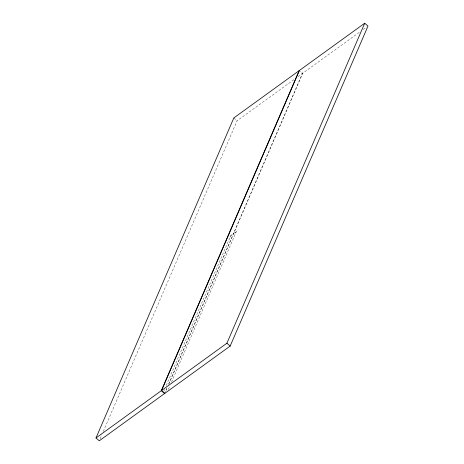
<?xml version="1.0" encoding="UTF-8"?>
<svg xmlns="http://www.w3.org/2000/svg" width="464" height="464" viewBox="0 0 464 464"><rect width="100%" height="100%" fill="white"/><g stroke="black" fill="none" stroke-linecap="round" stroke-linejoin="round"><path stroke-width="0.35" stroke-dasharray="2.32 1.74" d="M100.125 438.805L101.842 434.814M103.275 431.485L237.087 120.785L294.797 79.025M163.937 390.798L164.517 389.458M166.228 385.491L230.846 235.439L233.467 233.549M164.558 393.553L166.849 388.229M168.56 384.262L302.377 73.538L300.202 71.636M166.025 390.659L167.173 387.997M168.884 384.024L302.702 73.3L300.533 71.398M168.362 389.429L169.795 386.1M171.506 382.127L236.414 231.414L233.792 233.311M298.137 76.606L360.418 31.54M363.3 29.452L366.827 26.9M233.827 117.931L237.087 120.785M230.161 237.04A2.575 0.702 -48.8 0 1 232.487 234.256M234.778 232.597A2.575 0.702 -48.8 0 1 235.724 233.015"/><path stroke-width="0.7" d="M96.007 437.946L233.827 117.931L364.733 23.2L367.993 26.054L230.173 346.069L99.267 440.8L96.007 437.946L226.913 343.215L364.733 23.2M299.118 70.685L161.298 390.7L164.558 393.553M299.442 70.447L161.623 390.462L164.882 393.315M226.913 343.215L230.173 346.069"/></g></svg>
